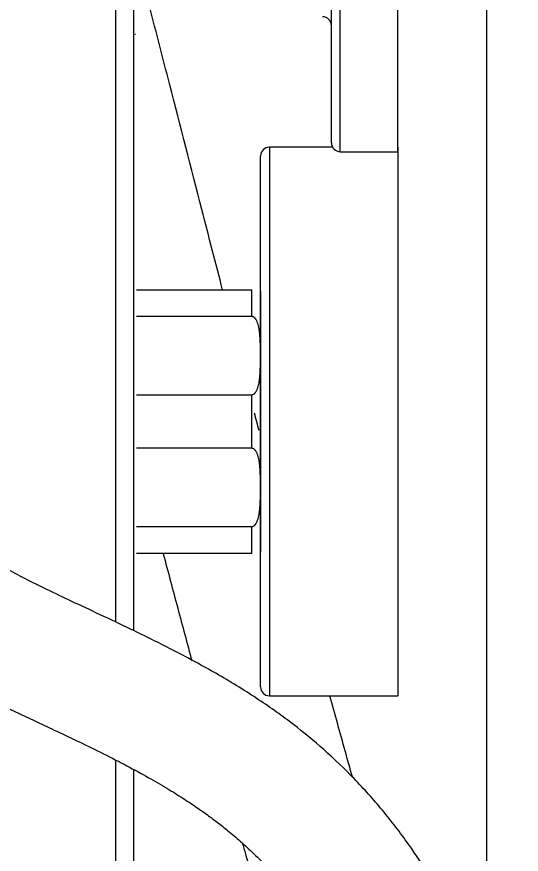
# Model space of a CAD drawing. Header units: millimetres. Extents: x -33000 to 294000, y 0 to 42408.
# Drawn here: x 94852 to 94908.9, y 17559 to 17653.7 of the extents above; entities that cross this region are included whole.
import ezdxf

# ---------------------------------------------------------------- set-up
doc = ezdxf.new("R2010")
doc.units = ezdxf.units.MM
doc.header["$LTSCALE"] = 50
doc.layers.add('arch', color=8, linetype='Continuous')

msp = doc.modelspace()

# ---------------------------------------------------------------- linework, layer by layer
at = {"layer": 'arch'}
for p, q in [((94905, 18123.956), (94905, 17223.733)), ((94888.5, 17638.456), (94888.5, 17689.456)), ((94895, 17638.456), (94895, 17689.456)), ((94887.5, 17639.456), (94887.5, 17688.456)), ((94880.5, 17638.956), (94880.5, 17576.956)), ((94887.634, 17638.956), (94880.5, 17638.956)), ((94895, 17638.956), (94895, 17607.956)), ((94879.5, 17577.956), (94879.5, 17637.956)), ((94888.5, 17638.456), (94895, 17638.456)), ((94865.5, 17622.856), (94878.5, 17622.856)), ((94878.5, 17619.827), (94878.5, 17622.856)), ((94879.5, 17622.706), (94879.5, 17593.206)), ((94878.5, 17619.827), (94865.5, 17619.827)), ((94865.5, 17610.986), (94878.5, 17610.986)), ((94878.5, 17604.927), (94878.5, 17610.986)), ((94895, 17607.956), (94895, 17576.956)), ((94878.5, 17604.927), (94865.5, 17604.927)), ((94865.5, 17596.086), (94878.5, 17596.086)), ((94878.5, 17593.056), (94878.5, 17596.086)), ((94878.5, 17593.056), (94865.5, 17593.056)), ((94880.5, 17576.956), (94895, 17576.956))]:
    msp.add_line(p, q, dxfattribs=at)
for centre, start, end in [((94886.5, 17652.706), 0, 90), ((94880.5, 17637.956), 90, 180), ((94888.5, 17639.456), 180, 270), ((94880.5, 17577.956), 180, 270)]:
    msp.add_arc(centre, 1, start, end, dxfattribs=at)
for points, degree in [([(94863.14, 17585.294), (94863.14, 17659.314)], 1), ([(94865.14, 17659.314), (94865.14, 17584.341)], 1), ([(94879.331, 17606.929), (94879.158, 17607.59), (94878.986, 17608.251), (94878.813, 17608.914)], 3), ([(94863.14, 17415.956), (94863.14, 17569.701)], 1), ([(94865.14, 17568.647), (94865.14, 17415.956)], 1)]:
    msp.add_open_spline(points, degree=degree, dxfattribs=at)
for points, knots in [([(94875.21, 17622.821), (94874.43, 17625.843), (94872.438, 17633.578), (94869.614, 17644.568), (94867.268, 17653.678), (94866.129, 17658.086), (94865.813, 17659.307)], [0, 0, 0, 0, 0.248093, 0.632894, 0.898007, 1, 1, 1, 1]), ([(94865.362, 17651.697), (94865.362, 17651.697), (94865.362, 17651.697), (94865.362, 17651.697), (94865.362, 17651.697), (94865.362, 17651.696), (94865.361, 17651.696), (94865.36, 17651.696), (94865.359, 17651.696), (94865.358, 17651.696), (94865.356, 17651.696), (94865.354, 17651.696), (94865.353, 17651.696), (94865.35, 17651.696), (94865.348, 17651.696), (94865.345, 17651.696), (94865.343, 17651.696), (94865.339, 17651.695), (94865.336, 17651.695), (94865.333, 17651.695), (94865.329, 17651.695), (94865.325, 17651.695), (94865.321, 17651.695), (94865.317, 17651.695), (94865.314, 17651.695), (94865.312, 17651.695), (94865.312, 17651.695)], [0, 0, 0, 0, 0.044949, 0.08972, 0.134313, 0.178729, 0.222966, 0.267027, 0.310909, 0.354614, 0.398141, 0.44149, 0.484662, 0.527656, 0.570472, 0.613111, 0.655571, 0.697855, 0.73996, 0.781888, 0.823638, 0.86521, 0.906605, 0.947822, 0.988861, 1, 1, 1, 1]), ([(94878.5, 17610.986), (94878.529, 17610.986), (94878.557, 17610.989), (94878.599, 17610.999), (94878.613, 17611.003), (94878.64, 17611.012), (94878.653, 17611.017), (94878.691, 17611.034), (94878.715, 17611.048), (94878.749, 17611.071), (94878.76, 17611.079), (94878.782, 17611.095), (94878.792, 17611.104), (94878.822, 17611.13), (94878.841, 17611.149), (94878.877, 17611.187), (94878.894, 17611.207), (94878.919, 17611.238), (94878.927, 17611.248), (94878.942, 17611.269), (94878.964, 17611.301), (94878.985, 17611.333), (94879.024, 17611.398), (94879.048, 17611.443), (94879.092, 17611.533), (94879.112, 17611.579), (94879.149, 17611.672), (94879.166, 17611.719), (94879.198, 17611.814), (94879.212, 17611.861), (94879.253, 17612.004), (94879.277, 17612.1), (94879.317, 17612.292), (94879.335, 17612.388), (94879.365, 17612.582), (94879.378, 17612.678), (94879.401, 17612.872), (94879.411, 17612.969), (94879.437, 17613.261), (94879.449, 17613.456), (94879.467, 17613.846), (94879.473, 17614.042), (94879.482, 17614.433), (94879.485, 17614.628), (94879.488, 17615.019), (94879.489, 17615.215), (94879.489, 17615.606), (94879.488, 17615.801), (94879.484, 17616.192), (94879.482, 17616.388), (94879.473, 17616.778), (94879.467, 17616.974), (94879.448, 17617.365), (94879.436, 17617.56), (94879.41, 17617.852), (94879.4, 17617.95), (94879.377, 17618.144), (94879.364, 17618.241), (94879.333, 17618.435), (94879.315, 17618.531), (94879.274, 17618.724), (94879.251, 17618.819), (94879.209, 17618.961), (94879.195, 17619.009), (94879.163, 17619.102), (94879.146, 17619.149), (94879.108, 17619.241), (94879.088, 17619.287), (94879.044, 17619.376), (94879.021, 17619.421), (94878.981, 17619.485), (94878.967, 17619.507), (94878.938, 17619.549), (94878.923, 17619.57), (94878.891, 17619.61), (94878.874, 17619.629), (94878.847, 17619.658), (94878.838, 17619.667), (94878.819, 17619.685), (94878.809, 17619.694), (94878.779, 17619.72), (94878.758, 17619.736), (94878.724, 17619.758), (94878.713, 17619.765), (94878.689, 17619.779), (94878.676, 17619.785), (94878.638, 17619.802), (94878.612, 17619.811), (94878.571, 17619.82), (94878.557, 17619.823), (94878.529, 17619.826), (94878.514, 17619.827), (94878.5, 17619.827)], [0, 0, 0, 0, 0.007812, 0.007812, 0.011719, 0.011719, 0.015625, 0.015625, 0.023437, 0.023437, 0.027344, 0.027344, 0.03125, 0.03125, 0.039062, 0.039062, 0.046875, 0.046875, 0.050781, 0.050781, 0.054687, 0.0625, 0.0625, 0.078125, 0.078125, 0.09375, 0.09375, 0.109375, 0.109375, 0.125, 0.125, 0.15625, 0.15625, 0.1875, 0.1875, 0.21875, 0.21875, 0.25, 0.25, 0.3125, 0.3125, 0.375, 0.375, 0.4375, 0.4375, 0.5, 0.5, 0.5625, 0.5625, 0.625, 0.625, 0.6875, 0.6875, 0.75, 0.75, 0.78125, 0.78125, 0.8125, 0.8125, 0.84375, 0.84375, 0.875, 0.875, 0.890625, 0.890625, 0.90625, 0.90625, 0.921875, 0.921875, 0.9375, 0.9375, 0.945313, 0.945313, 0.953125, 0.953125, 0.960938, 0.960938, 0.964844, 0.964844, 0.96875, 0.96875, 0.976563, 0.976563, 0.980469, 0.980469, 0.984375, 0.984375, 0.992188, 0.992188, 0.996094, 0.996094, 1, 1, 1, 1]), ([(94877.471, 17560.222), (94877.599, 17559.776), (94878.277, 17557.415), (94879.455, 17553.375), (94880.909, 17548.525), (94882.255, 17544.158), (94883.452, 17540.4), (94884.508, 17537.191), (94885.471, 17534.36), (94886.469, 17531.53), (94887.578, 17528.537), (94888.758, 17525.561), (94889.917, 17522.885), (94891.021, 17520.606), (94892.04, 17518.77), (94892.952, 17517.368), (94893.787, 17516.294), (94894.615, 17515.386), (94895.894, 17514.312), (94897.627, 17513.388), (94899.729, 17512.852), (94902.053, 17512.971), (94904.202, 17513.778), (94905.698, 17514.873), (94906.737, 17516.038), (94907.384, 17517.055), (94907.76, 17517.814), (94908.078, 17518.602), (94908.35, 17519.48), (94908.579, 17520.472), (94908.775, 17521.706), (94908.903, 17523.162), (94908.945, 17524.806), (94908.904, 17526.441), (94908.806, 17527.953), (94908.642, 17529.663), (94908.382, 17531.644), (94907.953, 17534.117), (94907.362, 17536.777), (94906.601, 17539.541), (94905.564, 17542.69), (94904.227, 17546.091), (94902.548, 17549.675), (94900.649, 17553.21), (94898.456, 17556.887), (94895.91, 17560.683), (94892.999, 17564.429), (94889.789, 17567.955), (94886.382, 17571.168), (94882.75, 17574.125), (94878.754, 17576.931), (94874.275, 17579.642), (94869.589, 17582.16), (94865.258, 17584.295), (94861.449, 17586.094), (94858.256, 17587.591), (94855.429, 17588.94), (94852.953, 17590.167), (94850.966, 17591.205), (94849.372, 17592.081), (94848.101, 17592.811), (94846.796, 17593.595), (94845.299, 17594.544), (94843.559, 17595.724), (94841.604, 17597.168), (94839.476, 17598.894), (94837.189, 17600.921), (94835.04, 17602.978), (94833.652, 17604.368), (94833.067, 17604.961)], [0, 0, 0, 0, 0.002402, 0.012822, 0.022862, 0.031953, 0.041591, 0.049804, 0.057078, 0.065589, 0.075662, 0.087423, 0.100212, 0.112465, 0.124066, 0.134938, 0.14339, 0.151502, 0.160466, 0.167922, 0.176056, 0.184411, 0.191859, 0.199965, 0.206744, 0.21219, 0.217097, 0.223024, 0.230036, 0.23816, 0.247424, 0.260726, 0.274526, 0.287305, 0.299016, 0.309624, 0.327234, 0.346233, 0.366797, 0.388823, 0.410891, 0.441474, 0.471024, 0.500223, 0.53021, 0.561057, 0.591924, 0.620712, 0.647368, 0.671723, 0.697531, 0.724554, 0.751108, 0.776769, 0.796252, 0.814395, 0.830904, 0.84598, 0.860444, 0.869383, 0.878121, 0.886896, 0.897619, 0.910691, 0.92579, 0.943097, 0.962569, 0.984147, 1, 1, 1, 1]), ([(94878.5, 17596.086), (94878.529, 17596.086), (94878.557, 17596.089), (94878.599, 17596.099), (94878.613, 17596.103), (94878.64, 17596.112), (94878.653, 17596.117), (94878.691, 17596.134), (94878.715, 17596.148), (94878.749, 17596.171), (94878.76, 17596.179), (94878.782, 17596.195), (94878.792, 17596.204), (94878.822, 17596.23), (94878.841, 17596.249), (94878.877, 17596.287), (94878.894, 17596.307), (94878.919, 17596.338), (94878.927, 17596.348), (94878.942, 17596.369), (94878.964, 17596.401), (94878.985, 17596.433), (94879.024, 17596.498), (94879.048, 17596.543), (94879.092, 17596.633), (94879.112, 17596.679), (94879.149, 17596.772), (94879.166, 17596.819), (94879.198, 17596.914), (94879.212, 17596.961), (94879.253, 17597.104), (94879.277, 17597.2), (94879.317, 17597.392), (94879.335, 17597.488), (94879.365, 17597.682), (94879.378, 17597.778), (94879.401, 17597.972), (94879.411, 17598.069), (94879.437, 17598.361), (94879.449, 17598.556), (94879.467, 17598.946), (94879.473, 17599.142), (94879.482, 17599.533), (94879.485, 17599.728), (94879.488, 17600.119), (94879.489, 17600.315), (94879.489, 17600.706), (94879.488, 17600.901), (94879.484, 17601.292), (94879.482, 17601.488), (94879.473, 17601.878), (94879.467, 17602.074), (94879.448, 17602.465), (94879.436, 17602.66), (94879.41, 17602.952), (94879.4, 17603.05), (94879.377, 17603.244), (94879.364, 17603.341), (94879.333, 17603.535), (94879.315, 17603.631), (94879.274, 17603.824), (94879.251, 17603.919), (94879.209, 17604.061), (94879.195, 17604.109), (94879.163, 17604.202), (94879.146, 17604.249), (94879.108, 17604.341), (94879.088, 17604.387), (94879.044, 17604.476), (94879.021, 17604.521), (94878.981, 17604.585), (94878.967, 17604.607), (94878.938, 17604.649), (94878.923, 17604.67), (94878.891, 17604.71), (94878.874, 17604.729), (94878.847, 17604.758), (94878.838, 17604.767), (94878.819, 17604.785), (94878.809, 17604.794), (94878.779, 17604.82), (94878.758, 17604.836), (94878.724, 17604.858), (94878.713, 17604.865), (94878.689, 17604.879), (94878.676, 17604.885), (94878.638, 17604.902), (94878.612, 17604.911), (94878.571, 17604.92), (94878.557, 17604.923), (94878.529, 17604.926), (94878.514, 17604.927), (94878.5, 17604.927)], [0, 0, 0, 0, 0.007813, 0.007813, 0.011719, 0.011719, 0.015625, 0.015625, 0.023438, 0.023438, 0.027344, 0.027344, 0.03125, 0.03125, 0.039063, 0.039063, 0.046875, 0.046875, 0.050781, 0.050781, 0.054688, 0.0625, 0.0625, 0.078125, 0.078125, 0.09375, 0.09375, 0.109375, 0.109375, 0.125, 0.125, 0.15625, 0.15625, 0.1875, 0.1875, 0.21875, 0.21875, 0.25, 0.25, 0.3125, 0.3125, 0.375, 0.375, 0.4375, 0.4375, 0.5, 0.5, 0.5625, 0.5625, 0.625, 0.625, 0.6875, 0.6875, 0.75, 0.75, 0.78125, 0.78125, 0.8125, 0.8125, 0.84375, 0.84375, 0.875, 0.875, 0.890625, 0.890625, 0.90625, 0.90625, 0.921875, 0.921875, 0.9375, 0.9375, 0.945313, 0.945313, 0.953125, 0.953125, 0.960938, 0.960938, 0.964844, 0.964844, 0.96875, 0.96875, 0.976562, 0.976562, 0.980469, 0.980469, 0.984375, 0.984375, 0.992187, 0.992187, 0.996094, 0.996094, 1, 1, 1, 1]), ([(94878.5, 17596.086), (94878.529, 17596.086), (94878.557, 17596.089), (94878.599, 17596.099), (94878.613, 17596.103), (94878.64, 17596.112), (94878.653, 17596.117), (94878.691, 17596.134), (94878.715, 17596.148), (94878.749, 17596.171), (94878.76, 17596.179), (94878.782, 17596.195), (94878.792, 17596.204), (94878.822, 17596.23), (94878.841, 17596.249), (94878.877, 17596.287), (94878.894, 17596.307), (94878.919, 17596.338), (94878.927, 17596.348), (94878.942, 17596.369), (94878.964, 17596.401), (94878.985, 17596.433), (94879.024, 17596.498), (94879.048, 17596.543), (94879.092, 17596.633), (94879.112, 17596.679), (94879.149, 17596.772), (94879.166, 17596.819), (94879.198, 17596.914), (94879.212, 17596.961), (94879.253, 17597.104), (94879.277, 17597.2), (94879.317, 17597.392), (94879.335, 17597.488), (94879.365, 17597.682), (94879.378, 17597.778), (94879.401, 17597.972), (94879.411, 17598.069), (94879.437, 17598.361), (94879.449, 17598.556), (94879.467, 17598.946), (94879.473, 17599.142), (94879.482, 17599.533), (94879.485, 17599.728), (94879.488, 17600.119), (94879.489, 17600.315), (94879.489, 17600.706), (94879.488, 17600.901), (94879.484, 17601.292), (94879.482, 17601.488), (94879.473, 17601.878), (94879.467, 17602.074), (94879.448, 17602.465), (94879.436, 17602.66), (94879.41, 17602.952), (94879.4, 17603.05), (94879.377, 17603.244), (94879.364, 17603.341), (94879.333, 17603.535), (94879.315, 17603.631), (94879.274, 17603.824), (94879.251, 17603.919), (94879.209, 17604.061), (94879.195, 17604.109), (94879.163, 17604.202), (94879.146, 17604.249), (94879.108, 17604.341), (94879.088, 17604.387), (94879.044, 17604.476), (94879.021, 17604.521), (94878.981, 17604.585), (94878.967, 17604.607), (94878.938, 17604.649), (94878.923, 17604.67), (94878.891, 17604.71), (94878.874, 17604.729), (94878.847, 17604.758), (94878.838, 17604.767), (94878.819, 17604.785), (94878.809, 17604.794), (94878.779, 17604.82), (94878.758, 17604.836), (94878.724, 17604.858), (94878.713, 17604.865), (94878.689, 17604.879), (94878.676, 17604.885), (94878.638, 17604.902), (94878.612, 17604.911), (94878.571, 17604.92), (94878.557, 17604.923), (94878.529, 17604.926), (94878.514, 17604.927), (94878.5, 17604.927)], [0, 0, 0, 0, 0.007813, 0.007813, 0.011719, 0.011719, 0.015625, 0.015625, 0.023438, 0.023438, 0.027344, 0.027344, 0.03125, 0.03125, 0.039063, 0.039063, 0.046875, 0.046875, 0.050781, 0.050781, 0.054688, 0.0625, 0.0625, 0.078125, 0.078125, 0.09375, 0.09375, 0.109375, 0.109375, 0.125, 0.125, 0.15625, 0.15625, 0.1875, 0.1875, 0.21875, 0.21875, 0.25, 0.25, 0.3125, 0.3125, 0.375, 0.375, 0.4375, 0.4375, 0.5, 0.5, 0.5625, 0.5625, 0.625, 0.625, 0.6875, 0.6875, 0.75, 0.75, 0.78125, 0.78125, 0.8125, 0.8125, 0.84375, 0.84375, 0.875, 0.875, 0.890625, 0.890625, 0.90625, 0.90625, 0.921875, 0.921875, 0.9375, 0.9375, 0.945313, 0.945313, 0.953125, 0.953125, 0.960938, 0.960938, 0.964844, 0.964844, 0.96875, 0.96875, 0.976562, 0.976562, 0.980469, 0.980469, 0.984375, 0.984375, 0.992187, 0.992187, 0.996094, 0.996094, 1, 1, 1, 1]), ([(94822.686, 17595.713), (94823.033, 17595.358), (94824.195, 17594.173), (94826.151, 17592.215), (94828.559, 17589.929), (94830.985, 17587.787), (94833.606, 17585.663), (94836.609, 17583.482), (94839.755, 17581.464), (94842.837, 17579.682), (94845.53, 17578.241), (94848.04, 17576.973), (94850.283, 17575.884), (94852.329, 17574.911), (94854.362, 17573.955), (94856.595, 17572.907), (94859.113, 17571.712), (94861.764, 17570.414), (94864.375, 17569.074), (94866.763, 17567.774), (94868.87, 17566.552), (94870.673, 17565.432), (94872.189, 17564.423), (94873.471, 17563.517), (94874.642, 17562.642), (94875.896, 17561.648), (94877.289, 17560.464), (94878.805, 17559.069), (94880.364, 17557.503), (94881.929, 17555.776), (94883.571, 17553.773), (94885.156, 17551.607), (94886.62, 17549.38), (94887.895, 17547.272), (94889.01, 17545.297), (94890.002, 17543.409), (94890.898, 17541.547), (94891.735, 17539.608), (94892.474, 17537.665), (94893.11, 17535.749), (94893.63, 17533.926), (94894.055, 17532.154), (94894.378, 17530.492), (94894.617, 17528.968), (94894.773, 17527.665), (94894.865, 17526.615), (94894.921, 17525.713), (94894.949, 17524.876), (94894.947, 17524.17), (94894.938, 17523.764), (94894.949, 17523.66), (94894.961, 17523.647)], [0, 0, 0, 0, 0.0087569, 0.0291666, 0.0481263, 0.0655636, 0.082947, 0.1025636, 0.1244691, 0.140388, 0.1554253, 0.1689002, 0.1807908, 0.1910894, 0.2015427, 0.2137453, 0.2277044, 0.2434234, 0.2587888, 0.2734129, 0.2866866, 0.298605, 0.3091656, 0.3183675, 0.3268702, 0.3363666, 0.3485088, 0.3620438, 0.3769628, 0.3932545, 0.4107109, 0.4329158, 0.4538942, 0.4736599, 0.493506, 0.5119877, 0.5301413, 0.5492772, 0.569369, 0.5868021, 0.6046622, 0.6217005, 0.6376579, 0.6525469, 0.6667693, 0.677429, 0.689201, 0.7020371, 0.7156121, 0.7277434, 0.7360933, 0.7360933, 0.7360933, 0.7360933]), ([(94868.51, 17593.012), (94869.056, 17590.947), (94870.141, 17586.857), (94871.211, 17582.866), (94871.741, 17580.9)], [0, 0, 0, 0, 0.500257, 1, 1, 1, 1]), ([(94889.877, 17567.78), (94889.329, 17569.72), (94888.484, 17572.743), (94887.619, 17575.878), (94887.323, 17576.956)], [0.95796098, 0.95796098, 0.95796098, 0.95796098, 0.96754744, 0.97248983, 0.97248983, 0.97248983, 0.97248983])]:
    msp.add_open_spline(points, degree=3, knots=knots, dxfattribs=at)

doc.saveas('drawing.dxf')
